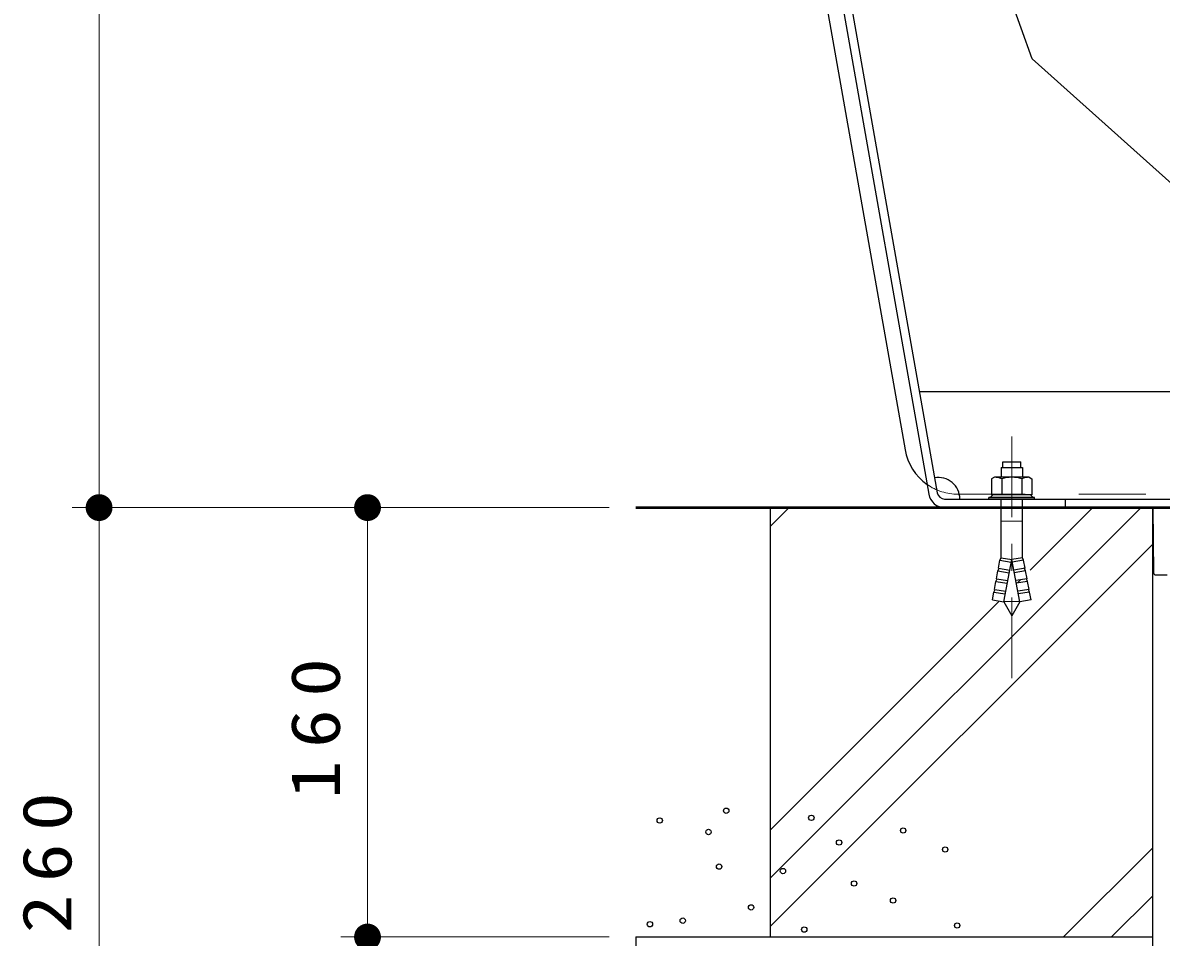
# Model space of a CAD drawing. Units: millimetres on the paper, scale 1:10. Extents: x -385 to 0, y 0 to 267.
# Drawn here: x -280.37 to -237.96, y 75 to 109.07 of the extents above; entities that cross this region are included whole.
import ezdxf

# ---------------------------------------------------------------- set-up
doc = ezdxf.new("R2010")
doc.units = ezdxf.units.MM
doc.linetypes.add('USER1', pattern=[4.5, 2.5, -2])
doc.linetypes.add('USER2', pattern=[6, 3, -1, 1, -1])
doc.layers.add('LY_1', color=7, linetype='Continuous', lineweight=13)
doc.styles.add('ＭＳ ゴシック', font='')
doc.styles.get('ＭＳ ゴシック').set_extended_font_data('MS Gothic')

# ---------------------------------------------------------------- blocks, each defined once
blk = doc.blocks.new('filled_dot')
at = {"color": 0, "linetype": 'Continuous', "lineweight": -2, "const_width": 1.25}
blk.add_lwpolyline([(-0.625, 0, 1), (0.625, 0, 1)], format="xyb", close=True, dxfattribs=at)

msp = doc.modelspace()

# ---------------------------------------------------------------- linework, layer by layer
at = {"layer": 'LY_1'}
for p, q in [((-277.53, 91.007), (-277.53, 132.757)), ((-258.53, 91.007), (-278.53, 91.007)), ((-277.53, 91.007), (-276.53, 91.007)), ((-277.53, 65.007), (-277.53, 91.007)), ((-267.53, 91.007), (-267.53, 75.007)), ((-252.53, 90.304), (-251.826, 91.007)), ((-252.53, 77.194), (-238.716, 91.007)), ((-242.848, 88.672), (-240.512, 91.007)), ((-252.53, 75.398), (-238.28, 89.648)), ((-243.312, 88.208), (-243.189, 88.331)), ((-252.53, 78.99), (-244.012, 87.507)), ((-241.607, 75.007), (-238.28, 78.334)), ((-239.811, 75.007), (-238.28, 76.538)), ((-258.53, 75.007), (-268.53, 75.007)), ((-267.53, 65.007), (-267.53, 75.007))]:
    msp.add_line(p, q, dxfattribs=at)
at = {"layer": 'LY_1', "color": 3, "lineweight": 25}
for p, q in [((-252.406, 124.308), (-246.622, 91.503)), ((-252.091, 124.363), (-246.307, 91.559)), ((-246.971, 95.327), (-232.018, 95.327)), ((-246.031, 91.327), (-227.53, 91.327)), ((-241.53, 91.007), (-241.53, 91.327))]:
    msp.add_line(p, q, dxfattribs=at)
at = {"layer": 'LY_1', "color": 5, "lineweight": 25}
msp.add_line((-252.939, 123.966), (-247.507, 93.16), dxfattribs=at)
at = {"layer": 'LY_1', "color": 32, "lineweight": 25}
msp.add_line((-242.766, 107.73), (-247.326, 120.307), dxfattribs=at)
at = {"layer": 'LY_1', "linetype": 'USER2'}
msp.add_line((-243.53, 84.653), (-243.53, 94.338), dxfattribs=at)
at = {"layer": 'LY_1', "lineweight": 25}
for p, q in [((-243.93, 92.507), (-243.93, 92.132)), ((-243.93, 92.507), (-243.13, 92.507)), ((-243.862, 92.507), (-243.862, 92.707)), ((-243.862, 92.707), (-243.197, 92.707)), ((-243.197, 92.507), (-243.197, 92.707)), ((-243.13, 92.507), (-243.13, 92.132)), ((-244.179, 92.137), (-244.28, 92.079)), ((-244.28, 92.079), (-244.28, 91.487)), ((-242.88, 92.137), (-244.179, 92.137)), ((-243.905, 92.079), (-243.905, 91.487)), ((-243.155, 92.079), (-243.155, 91.487)), ((-242.88, 92.137), (-242.78, 92.079)), ((-242.78, 92.079), (-242.78, 91.487)), ((-244.38, 91.327), (-244.38, 91.387)), ((-242.68, 91.387), (-244.38, 91.387)), ((-242.68, 91.327), (-244.38, 91.327)), ((-244.33, 91.387), (-244.23, 91.487)), ((-242.78, 91.487), (-244.28, 91.487)), ((-243.93, 89.138), (-243.93, 91.322)), ((-243.13, 89.138), (-243.13, 91.322)), ((-242.73, 91.387), (-242.83, 91.487)), ((-242.68, 91.327), (-242.68, 91.387)), ((-252.53, 91.007), (-252.53, 75.007)), ((-238.28, 91.007), (-238.248, 88.572)), ((-237.46, 91.007), (-238.28, 91.007)), ((-238.28, 54.565), (-238.28, 91.007)), ((-243.97, 89.043), (-243.924, 89.137)), ((-243.93, 89.138), (-243.53, 89.072)), ((-243.827, 87.497), (-243.53, 89.072)), ((-243.13, 89.138), (-243.53, 89.072)), ((-243.232, 87.497), (-243.53, 89.072)), ((-243.089, 89.043), (-243.136, 89.137)), ((-244.101, 88.354), (-244.045, 88.65)), ((-244.045, 88.65), (-243.998, 88.743)), ((-244.045, 88.65), (-243.623, 88.58)), ((-244.026, 88.748), (-243.97, 89.043)), ((-244.026, 88.748), (-243.604, 88.679)), ((-243.97, 89.043), (-243.548, 88.974)), ((-243.089, 89.043), (-243.511, 88.974)), ((-243.033, 88.748), (-243.455, 88.679)), ((-243.014, 88.65), (-243.437, 88.58)), ((-243.033, 88.748), (-243.089, 89.043)), ((-243.014, 88.65), (-243.061, 88.743)), ((-242.959, 88.354), (-243.014, 88.65)), ((-244.175, 87.96), (-244.119, 88.256)), ((-244.119, 88.256), (-244.072, 88.349)), ((-244.119, 88.256), (-243.697, 88.186)), ((-244.101, 88.354), (-243.679, 88.285)), ((-242.959, 88.354), (-243.381, 88.285)), ((-242.94, 88.256), (-243.362, 88.186)), ((-242.94, 88.256), (-242.987, 88.349)), ((-242.884, 87.96), (-242.94, 88.256)), ((-238.183, 88.507), (-237.743, 88.507)), ((-244.25, 87.566), (-244.194, 87.862)), ((-244.194, 87.862), (-244.147, 87.956)), ((-244.194, 87.862), (-243.772, 87.792)), ((-244.175, 87.96), (-243.753, 87.891)), ((-242.884, 87.96), (-243.306, 87.891)), ((-242.866, 87.862), (-243.288, 87.792)), ((-242.866, 87.862), (-242.912, 87.956)), ((-242.81, 87.566), (-242.866, 87.862)), ((-244.25, 87.566), (-243.827, 87.497)), ((-243.827, 87.497), (-243.53, 86.976)), ((-243.232, 87.497), (-243.53, 86.976)), ((-242.81, 87.566), (-243.232, 87.497)), ((-257.53, 75.007), (-238.28, 75.007)), ((-257.53, 75.007), (-257.53, 65.007))]:
    msp.add_line(p, q, dxfattribs=at)
at = {"layer": 'LY_1', "color": 5, "linetype": 'USER1'}
msp.add_line((-245.537, 91.507), (-227.53, 91.507), dxfattribs=at)
at = {"layer": 'LY_1', "lineweight": 50}
msp.add_line((-257.53, 91.007), (-227.53, 91.007), dxfattribs=at)
at = {"layer": 'LY_1', "linetype": 'USER1'}
for p, q in [((-243.93, 90.507), (-243.13, 90.507)), ((-243.825, 87.507), (-243.234, 87.507))]:
    msp.add_line(p, q, dxfattribs=at)
at = {"layer": 'LY_1', "color": 32, "lineweight": 25}
msp.add_lwpolyline([(-234.262, 91.007), (-231.725, 95.892), (-236.186, 97.429), (-234.253, 100.105), (-242.766, 107.73)], dxfattribs=at)
at = {"layer": 'LY_1', "lineweight": 25}
for centre in [(-254.169, 79.712), (-256.646, 79.348), (-250.997, 79.447), (-254.829, 78.919), (-247.577, 78.976), (-249.962, 78.529), (-246.012, 78.268), (-254.433, 77.63), (-252.054, 77.465), (-249.403, 77.001), (-247.95, 76.367), (-253.243, 76.11), (-257.01, 75.483), (-255.787, 75.615), (-245.565, 75.436), (-251.261, 75.284)]:
    msp.add_circle(centre, 0.1, dxfattribs=at)
at = {"layer": 'LY_1', "color": 5, "lineweight": 25}
msp.add_arc((-245.537, 93.507), 2, 190, 234.9096, dxfattribs=at)
at = {"layer": 'LY_1', "color": 3, "lineweight": 25}
for centre, radius, start, end in [((-246.266, 91.327), 0.8, 0, 100), ((-246.031, 91.607), 0.6, 190, 270), ((-246.031, 91.607), 0.28, 190, 270)]:
    msp.add_arc(centre, radius, start, end, dxfattribs=at)
at = {"layer": 'LY_1', "lineweight": 25}
for centre, radius, start, end in [((-244.179, 91.459), 0.678, 66.1356, 90), ((-243.53, 90.896), 1.241, 72.4125, 107.5875), ((-242.88, 91.459), 0.678, 90, 113.8644), ((-238.183, 88.573), 0.0652, 180.7957, 270)]:
    msp.add_arc(centre, radius, start, end, dxfattribs=at)
at = {"layer": 'LY_1', "color": 5, "linetype": 'USER1'}
msp.add_arc((-245.537, 93.507), 2, 234.9096, 270, dxfattribs=at)

# ---------------------------------------------------------------- block references
at = {"layer": 'LY_1', "xscale": 0.4, "yscale": 0.4}
for p, rotation in [((-277.53, 91.007), 90), ((-277.53, 91.007), 270), ((-267.53, 91.007), 270), ((-267.53, 75.007), 90), ((-267.53, 75.007), 270)]:
    msp.add_blockref('filled_dot', p, dxfattribs=dict(at, rotation=rotation))

# ---------------------------------------------------------------- texts
at = {"layer": 'LY_1', "char_height": 1.833, "attachment_point": 8, "rotation": 90, "style": 'ＭＳ ゴシック'}
for s, insert in [('\\T1.33;\\W1.15;160', (-268.53, 83.007)), ('\\T1.33;\\W1.15;260', (-278.53, 78.007))]:
    msp.add_mtext(s, dxfattribs=dict(at, insert=insert))

doc.saveas('drawing.dxf')
